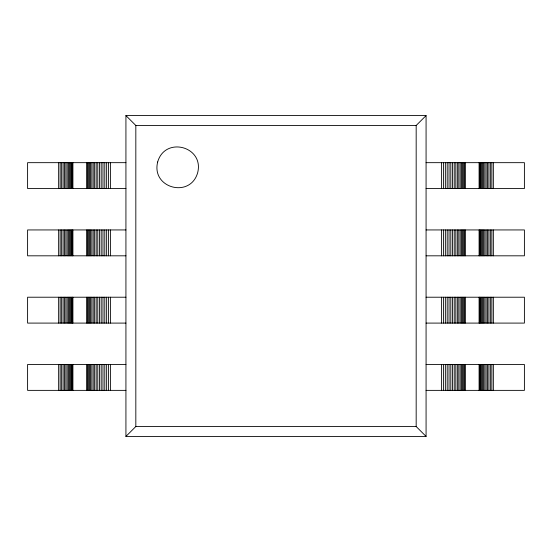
<?xml version="1.0" encoding="UTF-8"?>
<svg xmlns="http://www.w3.org/2000/svg" width="552" height="552" viewBox="0 0 552 552"><rect width="100%" height="100%" fill="white"/><g stroke="black" fill="none" stroke-linecap="round" stroke-linejoin="round"><path stroke-width="0.83" d="M426.075 436.425L416.173 426.523L416.173 125.476L426.075 115.575L125.925 115.575L125.925 436.425L426.075 436.425L426.075 115.575M125.925 436.425L135.826 426.523L135.826 125.476L125.925 115.575M135.826 125.476L416.173 125.476M125.925 162.667L27.6 162.667L27.6 188.542L125.925 188.542M426.075 162.667L524.4 162.667L524.4 188.542L426.075 188.542M125.925 229.942L27.6 229.942L27.6 255.817L125.925 255.817M426.075 229.942L524.4 229.942L524.4 255.817L426.075 255.817M125.925 297.217L27.6 297.217L27.6 323.092L125.925 323.092M426.075 297.217L524.4 297.217L524.4 323.092L426.075 323.092M125.925 364.492L27.6 364.492L27.6 390.367L125.925 390.367M426.075 364.492L524.4 364.492L524.4 390.367L426.075 390.367M135.826 426.523L416.173 426.523M493.35 162.667L493.35 188.542M493.35 229.942L493.35 255.817M493.35 297.217L493.35 323.092M493.35 364.492L493.35 390.367M491.846 162.667L491.846 188.542M491.846 229.942L491.846 255.817M491.846 297.217L491.846 323.092M491.846 364.492L491.846 390.367M490.355 162.667L490.355 188.542M490.355 229.942L490.355 255.817M490.355 297.217L490.355 323.092M490.355 364.492L490.355 390.367M488.893 162.667L488.893 188.542M488.893 229.942L488.893 255.817M488.893 297.217L488.893 323.092M488.893 364.492L488.893 390.367M487.471 162.667L487.471 188.542M487.471 229.942L487.471 255.817M487.471 297.217L487.471 323.092M487.471 364.492L487.471 390.367M486.112 162.667L486.112 188.542M486.112 229.942L486.112 255.817M486.112 297.217L486.112 323.092M486.112 364.492L486.112 390.367M484.815 162.667L484.815 188.542M484.815 229.942L484.815 255.817M484.815 297.217L484.815 323.092M484.815 364.492L484.815 390.367M483.6 162.667L483.6 188.542M483.6 229.942L483.6 255.817M483.6 297.217L483.6 323.092M483.6 364.492L483.6 390.367M482.476 162.667L482.476 188.542M482.476 229.942L482.476 255.817M482.476 297.217L482.476 323.092M482.476 364.492L482.476 390.367M481.447 162.667L481.447 188.542M481.447 229.942L481.447 255.817M481.447 297.217L481.447 323.092M481.447 364.492L481.447 390.367M480.544 162.667L480.544 188.542M480.544 229.942L480.544 255.817M480.544 297.217L480.544 323.092M480.544 364.492L480.544 390.367M479.75 162.667L479.75 188.542M479.75 229.942L479.75 255.817M479.75 297.217L479.75 323.092M479.75 364.492L479.75 390.367M479.088 162.667L479.088 188.542M479.088 229.942L479.088 255.817M479.088 297.217L479.088 323.092M479.088 364.492L479.088 390.367M465.37 162.667L465.37 188.542M465.37 229.942L465.37 255.817M465.37 297.217L465.37 323.092M465.37 364.492L465.37 390.367M464.563 162.667L464.563 188.542M464.563 229.942L464.563 255.817M464.563 297.217L464.563 323.092M464.563 364.492L464.563 390.367M463.632 162.667L463.632 188.542M463.632 229.942L463.632 255.817M463.632 297.217L463.632 323.092M463.632 364.492L463.632 390.367M462.59 162.667L462.59 188.542M462.59 229.942L462.59 255.817M462.59 297.217L462.59 323.092M462.59 364.492L462.59 390.367M461.431 162.667L461.431 188.542M461.431 229.942L461.431 255.817M461.431 297.217L461.431 323.092M461.431 364.492L461.431 390.367M460.175 162.667L460.175 188.542M460.175 229.942L460.175 255.817M460.175 297.217L460.175 323.092M460.175 364.492L460.175 390.367M458.815 162.667L458.815 188.542M458.815 229.942L458.815 255.817M458.815 297.217L458.815 323.092M458.815 364.492L458.815 390.367M457.36 162.667L457.36 188.542M457.36 229.942L457.36 255.817M457.36 297.217L457.36 323.092M457.36 364.492L457.36 390.367M455.828 162.667L455.828 188.542M455.828 229.942L455.828 255.817M455.828 297.217L455.828 323.092M455.828 364.492L455.828 390.367M454.22 162.667L454.22 188.542M454.22 229.942L454.22 255.817M454.22 297.217L454.22 323.092M454.22 364.492L454.22 390.367M452.543 162.667L452.543 188.542M452.543 229.942L452.543 255.817M452.543 297.217L452.543 323.092M452.543 364.492L452.543 390.367M450.811 162.667L450.811 188.542M450.811 229.942L450.811 255.817M450.811 297.217L450.811 323.092M450.811 364.492L450.811 390.367M449.024 162.667L449.024 188.542M449.024 229.942L449.024 255.817M449.024 297.217L449.024 323.092M449.024 364.492L449.024 390.367M447.203 162.667L447.203 188.542M447.203 229.942L447.203 255.817M447.203 297.217L447.203 323.092M447.203 364.492L447.203 390.367M445.354 162.667L445.354 188.542M445.354 229.942L445.354 255.817M445.354 297.217L445.354 323.092M445.354 364.492L445.354 390.367M443.484 162.667L443.484 188.542M443.484 229.942L443.484 255.817M443.484 297.217L443.484 323.092M443.484 364.492L443.484 390.367M441.6 162.667L441.6 188.542M441.6 229.942L441.6 255.817M441.6 297.217L441.6 323.092M441.6 364.492L441.6 390.367M110.4 162.667L110.4 188.542M110.4 229.942L110.4 255.817M110.4 297.217L110.4 323.092M110.4 364.492L110.4 390.367M108.516 162.667L108.516 188.542M108.516 229.942L108.516 255.817M108.516 297.217L108.516 323.092M108.516 364.492L108.516 390.367M106.646 162.667L106.646 188.542M106.646 229.942L106.646 255.817M106.646 297.217L106.646 323.092M106.646 364.492L106.646 390.367M104.797 162.667L104.797 188.542M104.797 229.942L104.797 255.817M104.797 297.217L104.797 323.092M104.797 364.492L104.797 390.367M102.976 162.667L102.976 188.542M102.976 229.942L102.976 255.817M102.976 297.217L102.976 323.092M102.976 364.492L102.976 390.367M101.188 162.667L101.188 188.542M101.188 229.942L101.188 255.817M101.188 297.217L101.188 323.092M101.188 364.492L101.188 390.367M99.457 162.667L99.457 188.542M99.457 229.942L99.457 255.817M99.457 297.217L99.457 323.092M99.457 364.492L99.457 390.367M97.78 162.667L97.78 188.542M97.78 229.942L97.78 255.817M97.78 297.217L97.78 323.092M97.78 364.492L97.78 390.367M96.172 162.667L96.172 188.542M96.172 229.942L96.172 255.817M96.172 297.217L96.172 323.092M96.172 364.492L96.172 390.367M94.64 162.667L94.64 188.542M94.64 229.942L94.64 255.817M94.64 297.217L94.64 323.092M94.64 364.492L94.64 390.367M93.184 162.667L93.184 188.542M93.184 229.942L93.184 255.817M93.184 297.217L93.184 323.092M93.184 364.492L93.184 390.367M91.825 162.667L91.825 188.542M91.825 229.942L91.825 255.817M91.825 297.217L91.825 323.092M91.825 364.492L91.825 390.367M90.569 162.667L90.569 188.542M90.569 229.942L90.569 255.817M90.569 297.217L90.569 323.092M90.569 364.492L90.569 390.367M89.41 162.667L89.41 188.542M89.41 229.942L89.41 255.817M89.41 297.217L89.41 323.092M89.41 364.492L89.41 390.367M88.368 162.667L88.368 188.542M88.368 229.942L88.368 255.817M88.368 297.217L88.368 323.092M88.368 364.492L88.368 390.367M87.437 162.667L87.437 188.542M87.437 229.942L87.437 255.817M87.437 297.217L87.437 323.092M87.437 364.492L87.437 390.367M86.629 162.667L86.629 188.542M86.629 229.942L86.629 255.817M86.629 297.217L86.629 323.092M86.629 364.492L86.629 390.367M72.912 162.667L72.912 188.542M72.912 229.942L72.912 255.817M72.912 297.217L72.912 323.092M72.912 364.492L72.912 390.367M72.25 162.667L72.25 188.542M72.25 229.942L72.25 255.817M72.25 297.217L72.25 323.092M72.25 364.492L72.25 390.367M71.456 162.667L71.456 188.542M71.456 229.942L71.456 255.817M71.456 297.217L71.456 323.092M71.456 364.492L71.456 390.367M70.552 162.667L70.552 188.542M70.552 229.942L70.552 255.817M70.552 297.217L70.552 323.092M70.552 364.492L70.552 390.367M69.524 162.667L69.524 188.542M69.524 229.942L69.524 255.817M69.524 297.217L69.524 323.092M69.524 364.492L69.524 390.367M68.4 162.667L68.4 188.542M68.4 229.942L68.4 255.817M68.4 297.217L68.4 323.092M68.4 364.492L68.4 390.367M67.185 162.667L67.185 188.542M67.185 229.942L67.185 255.817M67.185 297.217L67.185 323.092M67.185 364.492L67.185 390.367M65.888 162.667L65.888 188.542M65.888 229.942L65.888 255.817M65.888 297.217L65.888 323.092M65.888 364.492L65.888 390.367M64.529 162.667L64.529 188.542M64.529 229.942L64.529 255.817M64.529 297.217L64.529 323.092M64.529 364.492L64.529 390.367M63.107 162.667L63.107 188.542M63.107 229.942L63.107 255.817M63.107 297.217L63.107 323.092M63.107 364.492L63.107 390.367M61.645 162.667L61.645 188.542M61.645 229.942L61.645 255.817M61.645 297.217L61.645 323.092M61.645 364.492L61.645 390.367M60.154 162.667L60.154 188.542M60.154 229.942L60.154 255.817M60.154 297.217L60.154 323.092M60.154 364.492L60.154 390.367M58.65 162.667L58.65 188.542M58.65 229.942L58.65 255.817M58.65 297.217L58.65 323.092M58.65 364.492L58.65 390.367M157.679 161.971C150.993 188.163 190.364 198.713 197.671 172.679C204.357 146.487 164.986 135.937 157.679 161.971"/></g></svg>
